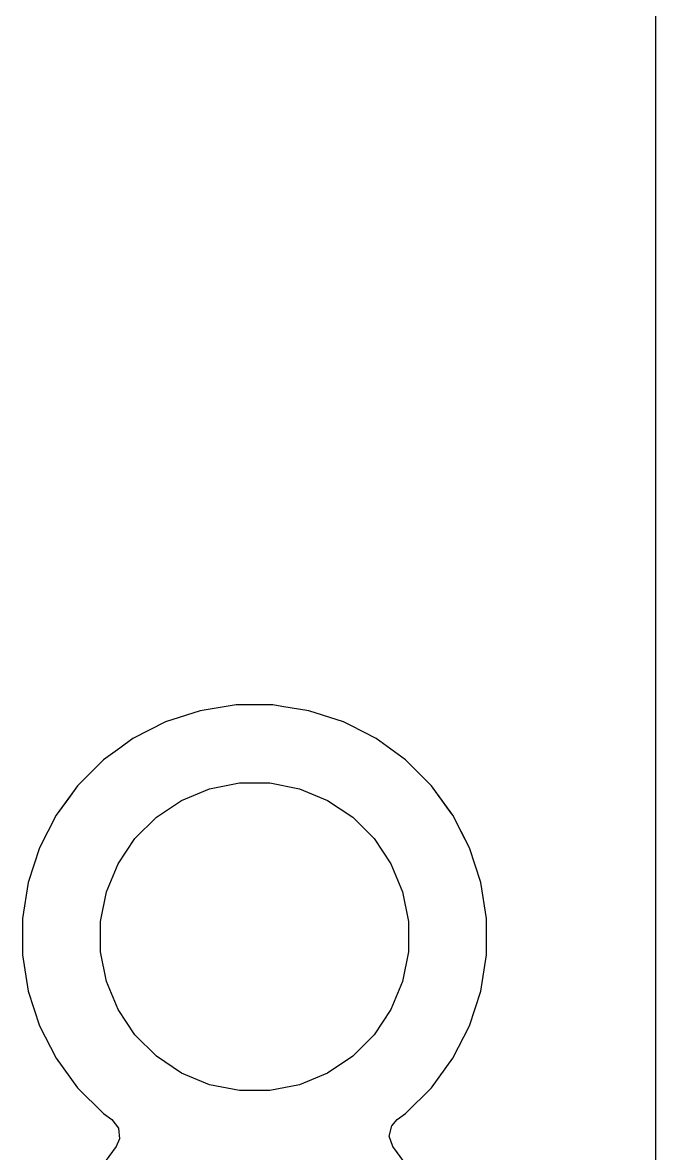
# Model space of a CAD drawing. Header units: inches. Extents: x 6.57 to 9.79, y -8.72 to -3.17.
# Drawn here: x 9.6258 to 9.7874, y -7.1931 to -6.9043 of the extents above; entities that cross this region are included whole.
import ezdxf

# ---------------------------------------------------------------- set-up
doc = ezdxf.new("R2010")
doc.units = ezdxf.units.IN
doc.header["$MEASUREMENT"] = 0
doc.layers.add('F.Cu', color=13, linetype='CONTINUOUS', true_color=0xc83434)

msp = doc.modelspace()

# ---------------------------------------------------------------- linework, layer by layer
at = {"layer": 'F.Cu', "linetype": 'CONTINUOUS'}
for p, q in [((9.78738, -3.17026), (9.78738, -8.71951)), ((9.78738, -3.17026), (9.78738, -8.71951)), ((9.78738, -3.17026), (9.78738, -8.71951)), ((9.78738, -3.17026), (9.78738, -8.71951)), ((9.67731, -7.07908), (9.67118, -7.08005)), ((9.67731, -7.07908), (9.67118, -7.08005)), ((9.67731, -7.07908), (9.67118, -7.08005)), ((9.67731, -7.07908), (9.67118, -7.08005)), ((9.68038, -7.07859), (9.67731, -7.07908)), ((9.68038, -7.07859), (9.67731, -7.07908)), ((9.68038, -7.07859), (9.67731, -7.07908)), ((9.68038, -7.07859), (9.67731, -7.07908)), ((9.6897, -7.07859), (9.68038, -7.07859)), ((9.6897, -7.07859), (9.68038, -7.07859)), ((9.6897, -7.07859), (9.68038, -7.07859)), ((9.6897, -7.07859), (9.68038, -7.07859)), ((9.692, -7.07896), (9.6897, -7.07859)), ((9.692, -7.07896), (9.6897, -7.07859)), ((9.692, -7.07896), (9.6897, -7.07859)), ((9.692, -7.07896), (9.6897, -7.07859)), ((9.6989, -7.08005), (9.692, -7.07896)), ((9.6989, -7.08005), (9.692, -7.07896)), ((9.6989, -7.08005), (9.692, -7.07896)), ((9.6989, -7.08005), (9.692, -7.07896)), ((9.67118, -7.08005), (9.66231, -7.08293)), ((9.67118, -7.08005), (9.66231, -7.08293)), ((9.67118, -7.08005), (9.66231, -7.08293)), ((9.67118, -7.08005), (9.66231, -7.08293)), ((9.67118, -7.08005), (9.67118, -7.08005)), ((9.67118, -7.08005), (9.67118, -7.08005)), ((9.67118, -7.08005), (9.67118, -7.08005)), ((9.67118, -7.08005), (9.67118, -7.08005)), ((9.70777, -7.08293), (9.6989, -7.08005)), ((9.70777, -7.08293), (9.6989, -7.08005)), ((9.70777, -7.08293), (9.6989, -7.08005)), ((9.70777, -7.08293), (9.6989, -7.08005)), ((9.66231, -7.08293), (9.65401, -7.08716)), ((9.66231, -7.08293), (9.65401, -7.08716)), ((9.66231, -7.08293), (9.65401, -7.08716)), ((9.66231, -7.08293), (9.65401, -7.08716)), ((9.70963, -7.08388), (9.70777, -7.08293)), ((9.70963, -7.08388), (9.70777, -7.08293)), ((9.70963, -7.08388), (9.70777, -7.08293)), ((9.70963, -7.08388), (9.70777, -7.08293)), ((9.71607, -7.08716), (9.70963, -7.08388)), ((9.71607, -7.08716), (9.70963, -7.08388)), ((9.71607, -7.08716), (9.70963, -7.08388)), ((9.71607, -7.08716), (9.70963, -7.08388)), ((9.65401, -7.08716), (9.65063, -7.08961)), ((9.65401, -7.08716), (9.65063, -7.08961)), ((9.65401, -7.08716), (9.65063, -7.08961)), ((9.65401, -7.08716), (9.65063, -7.08961)), ((9.72361, -7.09264), (9.71607, -7.08716)), ((9.72361, -7.09264), (9.71607, -7.08716)), ((9.72361, -7.09264), (9.71607, -7.08716)), ((9.72361, -7.09264), (9.71607, -7.08716)), ((9.65063, -7.08961), (9.64647, -7.09264)), ((9.65063, -7.08961), (9.64647, -7.09264)), ((9.65063, -7.08961), (9.64647, -7.09264)), ((9.65063, -7.08961), (9.64647, -7.09264)), ((9.64647, -7.09264), (9.63988, -7.09923)), ((9.64647, -7.09264), (9.63988, -7.09923)), ((9.64647, -7.09264), (9.63988, -7.09923)), ((9.64647, -7.09264), (9.63988, -7.09923)), ((9.64647, -7.09264), (9.64647, -7.09264)), ((9.64647, -7.09264), (9.64647, -7.09264)), ((9.64647, -7.09264), (9.64647, -7.09264)), ((9.64647, -7.09264), (9.64647, -7.09264)), ((9.64647, -7.09264), (9.64647, -7.09264)), ((9.64647, -7.09264), (9.64647, -7.09264)), ((9.64647, -7.09264), (9.64647, -7.09264)), ((9.64647, -7.09264), (9.64647, -7.09264)), ((9.7302, -7.09923), (9.72361, -7.09264)), ((9.7302, -7.09923), (9.72361, -7.09264)), ((9.7302, -7.09923), (9.72361, -7.09264)), ((9.7302, -7.09923), (9.72361, -7.09264)), ((9.63988, -7.09923), (9.63753, -7.10246)), ((9.63988, -7.09923), (9.63753, -7.10246)), ((9.63988, -7.09923), (9.63753, -7.10246)), ((9.63988, -7.09923), (9.63901, -7.10042)), ((9.63988, -7.09923), (9.63988, -7.09923)), ((9.63988, -7.09923), (9.63988, -7.09923)), ((9.63988, -7.09923), (9.63988, -7.09923)), ((9.63988, -7.09923), (9.63988, -7.09923)), ((9.63988, -7.09923), (9.63988, -7.09923)), ((9.63988, -7.09923), (9.63988, -7.09923)), ((9.63988, -7.09923), (9.63988, -7.09923)), ((9.63988, -7.09923), (9.63988, -7.09923)), ((9.67357, -7.1), (9.68117, -7.09849)), ((9.67357, -7.1), (9.68117, -7.09849)), ((9.67357, -7.1), (9.68117, -7.09849)), ((9.67357, -7.1), (9.68117, -7.09849)), ((9.68117, -7.09849), (9.68891, -7.09849)), ((9.68117, -7.09849), (9.68891, -7.09849)), ((9.68117, -7.09849), (9.68891, -7.09849)), ((9.68117, -7.09849), (9.68891, -7.09849)), ((9.68891, -7.09849), (9.69651, -7.1)), ((9.68891, -7.09849), (9.69651, -7.1)), ((9.68891, -7.09849), (9.69651, -7.1)), ((9.68891, -7.09849), (9.69651, -7.1)), ((9.73568, -7.10677), (9.7302, -7.09923)), ((9.73527, -7.1062), (9.7302, -7.09923)), ((9.73527, -7.1062), (9.7302, -7.09923)), ((9.73527, -7.1062), (9.7302, -7.09923)), ((9.63901, -7.10042), (9.6344, -7.10677)), ((9.63753, -7.10246), (9.6344, -7.10677)), ((9.63753, -7.10246), (9.6344, -7.10677)), ((9.63753, -7.10246), (9.6344, -7.10677)), ((9.66642, -7.10296), (9.67357, -7.1)), ((9.66642, -7.10296), (9.67357, -7.1)), ((9.66642, -7.10296), (9.67357, -7.1)), ((9.66642, -7.10296), (9.67357, -7.1)), ((9.69651, -7.1), (9.70366, -7.10296)), ((9.69651, -7.1), (9.70366, -7.10296)), ((9.69651, -7.1), (9.70366, -7.10296)), ((9.69651, -7.1), (9.70366, -7.10296)), ((9.65998, -7.10726), (9.66642, -7.10296)), ((9.65998, -7.10726), (9.66642, -7.10296)), ((9.65998, -7.10726), (9.66642, -7.10296)), ((9.65998, -7.10726), (9.66642, -7.10296)), ((9.70366, -7.10296), (9.7101, -7.10726)), ((9.70366, -7.10296), (9.7101, -7.10726)), ((9.70366, -7.10296), (9.7101, -7.10726)), ((9.70366, -7.10296), (9.7101, -7.10726)), ((9.6344, -7.10677), (9.63017, -7.11507)), ((9.6344, -7.10677), (9.63017, -7.11507)), ((9.6344, -7.10677), (9.63017, -7.11507)), ((9.6344, -7.10677), (9.63017, -7.11507)), ((9.65451, -7.11274), (9.65998, -7.10726)), ((9.65451, -7.11274), (9.65998, -7.10726)), ((9.65451, -7.11274), (9.65998, -7.10726)), ((9.65451, -7.11274), (9.65998, -7.10726)), ((9.7101, -7.10726), (9.71557, -7.11274)), ((9.7101, -7.10726), (9.71557, -7.11274)), ((9.7101, -7.10726), (9.71557, -7.11274)), ((9.7101, -7.10726), (9.71557, -7.11274)), ((9.73568, -7.10677), (9.73527, -7.1062)), ((9.73568, -7.10677), (9.73527, -7.1062)), ((9.73568, -7.10677), (9.73527, -7.1062)), ((9.73775, -7.11083), (9.73568, -7.10677)), ((9.73991, -7.11507), (9.73568, -7.10677)), ((9.73991, -7.11507), (9.73568, -7.10677)), ((9.73991, -7.11507), (9.73568, -7.10677)), ((9.73991, -7.11507), (9.73775, -7.11083)), ((9.6502, -7.11918), (9.65451, -7.11274)), ((9.6502, -7.11918), (9.65451, -7.11274)), ((9.6502, -7.11918), (9.65451, -7.11274)), ((9.6502, -7.11918), (9.65451, -7.11274)), ((9.71557, -7.11274), (9.71988, -7.11918)), ((9.71557, -7.11274), (9.71988, -7.11918)), ((9.71557, -7.11274), (9.71988, -7.11918)), ((9.71557, -7.11274), (9.71988, -7.11918)), ((9.63017, -7.11507), (9.62729, -7.12393)), ((9.63017, -7.11507), (9.62729, -7.12393)), ((9.63017, -7.11507), (9.62729, -7.12393)), ((9.63017, -7.11507), (9.62729, -7.12393)), ((9.74279, -7.12393), (9.73991, -7.11507)), ((9.74279, -7.12393), (9.73991, -7.11507)), ((9.74279, -7.12393), (9.73991, -7.11507)), ((9.74279, -7.12393), (9.73991, -7.11507)), ((9.64724, -7.12633), (9.6502, -7.11918)), ((9.64724, -7.12633), (9.6502, -7.11918)), ((9.64724, -7.12633), (9.6502, -7.11918)), ((9.64724, -7.12633), (9.6502, -7.11918)), ((9.71988, -7.11918), (9.72284, -7.12633)), ((9.71988, -7.11918), (9.72284, -7.12633)), ((9.71988, -7.11918), (9.72284, -7.12633)), ((9.71988, -7.11918), (9.72284, -7.12633)), ((9.62729, -7.12393), (9.62583, -7.13314)), ((9.62729, -7.12393), (9.62583, -7.13314)), ((9.62729, -7.12393), (9.62583, -7.13314)), ((9.62729, -7.12393), (9.62583, -7.13314)), ((9.62729, -7.12393), (9.62729, -7.12393)), ((9.62729, -7.12393), (9.62729, -7.12393)), ((9.62729, -7.12393), (9.62729, -7.12393)), ((9.62729, -7.12393), (9.62729, -7.12393)), ((9.74424, -7.13314), (9.74279, -7.12393)), ((9.74279, -7.12393), (9.74279, -7.12393)), ((9.74279, -7.12393), (9.74279, -7.12393)), ((9.74424, -7.13314), (9.74279, -7.12393)), ((9.74279, -7.12393), (9.74279, -7.12393)), ((9.74279, -7.12393), (9.74279, -7.12393)), ((9.74424, -7.13314), (9.74279, -7.12393)), ((9.74279, -7.12393), (9.74279, -7.12393)), ((9.74279, -7.12393), (9.74279, -7.12393)), ((9.74424, -7.13314), (9.74279, -7.12393)), ((9.74279, -7.12393), (9.74279, -7.12393)), ((9.74279, -7.12393), (9.74279, -7.12393)), ((9.64573, -7.13392), (9.64724, -7.12633)), ((9.64573, -7.13392), (9.64724, -7.12633)), ((9.64573, -7.13392), (9.64724, -7.12633)), ((9.64573, -7.13392), (9.64724, -7.12633)), ((9.72284, -7.12633), (9.72435, -7.13392)), ((9.72284, -7.12633), (9.72435, -7.13392)), ((9.72284, -7.12633), (9.72435, -7.13392)), ((9.72284, -7.12633), (9.72435, -7.13392)), ((9.62583, -7.13314), (9.62583, -7.14245)), ((9.62583, -7.13314), (9.62583, -7.14245)), ((9.62583, -7.13314), (9.62583, -7.14245)), ((9.62583, -7.13314), (9.62583, -7.14245)), ((9.64573, -7.14167), (9.64573, -7.13392)), ((9.64573, -7.14167), (9.64573, -7.13392)), ((9.64573, -7.14167), (9.64573, -7.13392)), ((9.64573, -7.14167), (9.64573, -7.13392)), ((9.72435, -7.13392), (9.72435, -7.14167)), ((9.72435, -7.13392), (9.72435, -7.14167)), ((9.72435, -7.13392), (9.72435, -7.14167)), ((9.72435, -7.13392), (9.72435, -7.14167)), ((9.74424, -7.14245), (9.74424, -7.13314)), ((9.74424, -7.14245), (9.74424, -7.13314)), ((9.74424, -7.14245), (9.74424, -7.13314)), ((9.74424, -7.14245), (9.74424, -7.13314)), ((9.62583, -7.14245), (9.62729, -7.15166)), ((9.62583, -7.14245), (9.62729, -7.15166)), ((9.62583, -7.14245), (9.62729, -7.15166)), ((9.62583, -7.14245), (9.62729, -7.15166)), ((9.64724, -7.14926), (9.64573, -7.14167)), ((9.64724, -7.14926), (9.64573, -7.14167)), ((9.64724, -7.14926), (9.64573, -7.14167)), ((9.64724, -7.14926), (9.64573, -7.14167)), ((9.72435, -7.14167), (9.72284, -7.14926)), ((9.72435, -7.14167), (9.72284, -7.14926)), ((9.72435, -7.14167), (9.72284, -7.14926)), ((9.72435, -7.14167), (9.72284, -7.14926)), ((9.74279, -7.15166), (9.74424, -7.14245)), ((9.74279, -7.15166), (9.74424, -7.14245)), ((9.74279, -7.15166), (9.74424, -7.14245)), ((9.74279, -7.15166), (9.74424, -7.14245)), ((9.62729, -7.15166), (9.62729, -7.15166)), ((9.62729, -7.15166), (9.63017, -7.16052)), ((9.62729, -7.15166), (9.62729, -7.15166)), ((9.62729, -7.15166), (9.63017, -7.16052)), ((9.62729, -7.15166), (9.62729, -7.15166)), ((9.62729, -7.15166), (9.63017, -7.16052)), ((9.62729, -7.15166), (9.62729, -7.15166)), ((9.62729, -7.15166), (9.63017, -7.16052)), ((9.6502, -7.15642), (9.64724, -7.14926)), ((9.6502, -7.15642), (9.64724, -7.14926)), ((9.6502, -7.15642), (9.64724, -7.14926)), ((9.6502, -7.15642), (9.64724, -7.14926)), ((9.72284, -7.14926), (9.71988, -7.15642)), ((9.72284, -7.14926), (9.71988, -7.15642)), ((9.72284, -7.14926), (9.71988, -7.15642)), ((9.72284, -7.14926), (9.71988, -7.15642)), ((9.73991, -7.16052), (9.74279, -7.15166)), ((9.73991, -7.16052), (9.74279, -7.15166)), ((9.73991, -7.16052), (9.74279, -7.15166)), ((9.73991, -7.16052), (9.74279, -7.15166)), ((9.65451, -7.16285), (9.6502, -7.15642)), ((9.65451, -7.16285), (9.6502, -7.15642)), ((9.65451, -7.16285), (9.6502, -7.15642)), ((9.65451, -7.16285), (9.6502, -7.15642)), ((9.71988, -7.15642), (9.71557, -7.16285)), ((9.71988, -7.15642), (9.71557, -7.16285)), ((9.71988, -7.15642), (9.71557, -7.16285)), ((9.71988, -7.15642), (9.71557, -7.16285)), ((9.63017, -7.16052), (9.63017, -7.16052)), ((9.63017, -7.16052), (9.6344, -7.16883)), ((9.63017, -7.16052), (9.63017, -7.16052)), ((9.63017, -7.16052), (9.6344, -7.16883)), ((9.63017, -7.16052), (9.63017, -7.16052)), ((9.63017, -7.16052), (9.6344, -7.16883)), ((9.63017, -7.16052), (9.63017, -7.16052)), ((9.63017, -7.16052), (9.6344, -7.16883)), ((9.73568, -7.16883), (9.73991, -7.16052)), ((9.73568, -7.16883), (9.73991, -7.16052)), ((9.73568, -7.16883), (9.73991, -7.16052)), ((9.73568, -7.16883), (9.73991, -7.16052)), ((9.65998, -7.16833), (9.65451, -7.16285)), ((9.65998, -7.16833), (9.65451, -7.16285)), ((9.65998, -7.16833), (9.65451, -7.16285)), ((9.65998, -7.16833), (9.65451, -7.16285)), ((9.71557, -7.16285), (9.7101, -7.16833)), ((9.71557, -7.16285), (9.7101, -7.16833)), ((9.71557, -7.16285), (9.7101, -7.16833)), ((9.71557, -7.16285), (9.7101, -7.16833)), ((9.6344, -7.16883), (9.63988, -7.17636)), ((9.6344, -7.16883), (9.63988, -7.17636)), ((9.6344, -7.16883), (9.63988, -7.17636)), ((9.6344, -7.16883), (9.63988, -7.17636)), ((9.66642, -7.17263), (9.65998, -7.16833)), ((9.66642, -7.17263), (9.65998, -7.16833)), ((9.66642, -7.17263), (9.65998, -7.16833)), ((9.66642, -7.17263), (9.65998, -7.16833)), ((9.7101, -7.16833), (9.70366, -7.17263)), ((9.7101, -7.16833), (9.70366, -7.17263)), ((9.7101, -7.16833), (9.70366, -7.17263)), ((9.7101, -7.16833), (9.70366, -7.17263)), ((9.7302, -7.17636), (9.73568, -7.16883)), ((9.7302, -7.17636), (9.73568, -7.16883)), ((9.7302, -7.17636), (9.73568, -7.16883)), ((9.7302, -7.17636), (9.73568, -7.16883)), ((9.67357, -7.17559), (9.66642, -7.17263)), ((9.67357, -7.17559), (9.66642, -7.17263)), ((9.67357, -7.17559), (9.66642, -7.17263)), ((9.67357, -7.17559), (9.66642, -7.17263)), ((9.70366, -7.17263), (9.69651, -7.17559)), ((9.70366, -7.17263), (9.69651, -7.17559)), ((9.70366, -7.17263), (9.69651, -7.17559)), ((9.70366, -7.17263), (9.69651, -7.17559)), ((9.63988, -7.17636), (9.64647, -7.18295)), ((9.63988, -7.17636), (9.64647, -7.18295)), ((9.63988, -7.17636), (9.64647, -7.18295)), ((9.63988, -7.17636), (9.64647, -7.18295)), ((9.68117, -7.17711), (9.67357, -7.17559)), ((9.68117, -7.17711), (9.67357, -7.17559)), ((9.68117, -7.17711), (9.67357, -7.17559)), ((9.68117, -7.17711), (9.67357, -7.17559)), ((9.68891, -7.17711), (9.68117, -7.17711)), ((9.68891, -7.17711), (9.68117, -7.17711)), ((9.68891, -7.17711), (9.68117, -7.17711)), ((9.68891, -7.17711), (9.68117, -7.17711)), ((9.69651, -7.17559), (9.68891, -7.17711)), ((9.69651, -7.17559), (9.68891, -7.17711)), ((9.69651, -7.17559), (9.68891, -7.17711)), ((9.69651, -7.17559), (9.68891, -7.17711)), ((9.72361, -7.18295), (9.7302, -7.17636)), ((9.72361, -7.18295), (9.7302, -7.17636)), ((9.72361, -7.18295), (9.7302, -7.17636)), ((9.72361, -7.18295), (9.7302, -7.17636)), ((9.64647, -7.18295), (9.64647, -7.18295)), ((9.64647, -7.18295), (9.64863, -7.18452)), ((9.64647, -7.18295), (9.64647, -7.18295)), ((9.64647, -7.18295), (9.64863, -7.18452)), ((9.64647, -7.18295), (9.64647, -7.18295)), ((9.64647, -7.18295), (9.64863, -7.18452)), ((9.64647, -7.18295), (9.64647, -7.18295)), ((9.64647, -7.18295), (9.64863, -7.18452)), ((9.72145, -7.18452), (9.72361, -7.18295)), ((9.72145, -7.18452), (9.72361, -7.18295)), ((9.72145, -7.18452), (9.72361, -7.18295)), ((9.72145, -7.18452), (9.72361, -7.18295)), ((9.64863, -7.18452), (9.65031, -7.1867)), ((9.64863, -7.18452), (9.65031, -7.1867)), ((9.64863, -7.18452), (9.65031, -7.1867)), ((9.64863, -7.18452), (9.65031, -7.1867)), ((9.71944, -7.18875), (9.72007, -7.18607)), ((9.71944, -7.18875), (9.72007, -7.18607)), ((9.71944, -7.18875), (9.72007, -7.18607)), ((9.71944, -7.18875), (9.72007, -7.18607)), ((9.72007, -7.18607), (9.72145, -7.18452)), ((9.72007, -7.18607), (9.72145, -7.18452)), ((9.72007, -7.18607), (9.72145, -7.18452)), ((9.72007, -7.18607), (9.72145, -7.18452)), ((9.65054, -7.18944), (9.64971, -7.19134)), ((9.65054, -7.18944), (9.64971, -7.19134)), ((9.65054, -7.18944), (9.64971, -7.19134)), ((9.65054, -7.18944), (9.64971, -7.19134)), ((9.65031, -7.1867), (9.65054, -7.18944)), ((9.65031, -7.1867), (9.65054, -7.18944)), ((9.65031, -7.1867), (9.65054, -7.18944)), ((9.65031, -7.1867), (9.65054, -7.18944)), ((9.72037, -7.19134), (9.71944, -7.18875)), ((9.72037, -7.19134), (9.71944, -7.18875)), ((9.72037, -7.19134), (9.71944, -7.18875)), ((9.72037, -7.19134), (9.71944, -7.18875)), ((9.64971, -7.19134), (9.64595, -7.19652)), ((9.64971, -7.19134), (9.64595, -7.19652)), ((9.64971, -7.19134), (9.64595, -7.19652)), ((9.64971, -7.19134), (9.64595, -7.19652)), ((9.72061, -7.19168), (9.72037, -7.19134)), ((9.72413, -7.19652), (9.72037, -7.19134)), ((9.72413, -7.19652), (9.72037, -7.19134)), ((9.72413, -7.19652), (9.72037, -7.19134)), ((9.72413, -7.19652), (9.72061, -7.19168))]:
    msp.add_line(p, q, dxfattribs=at)

doc.saveas('drawing.dxf')
